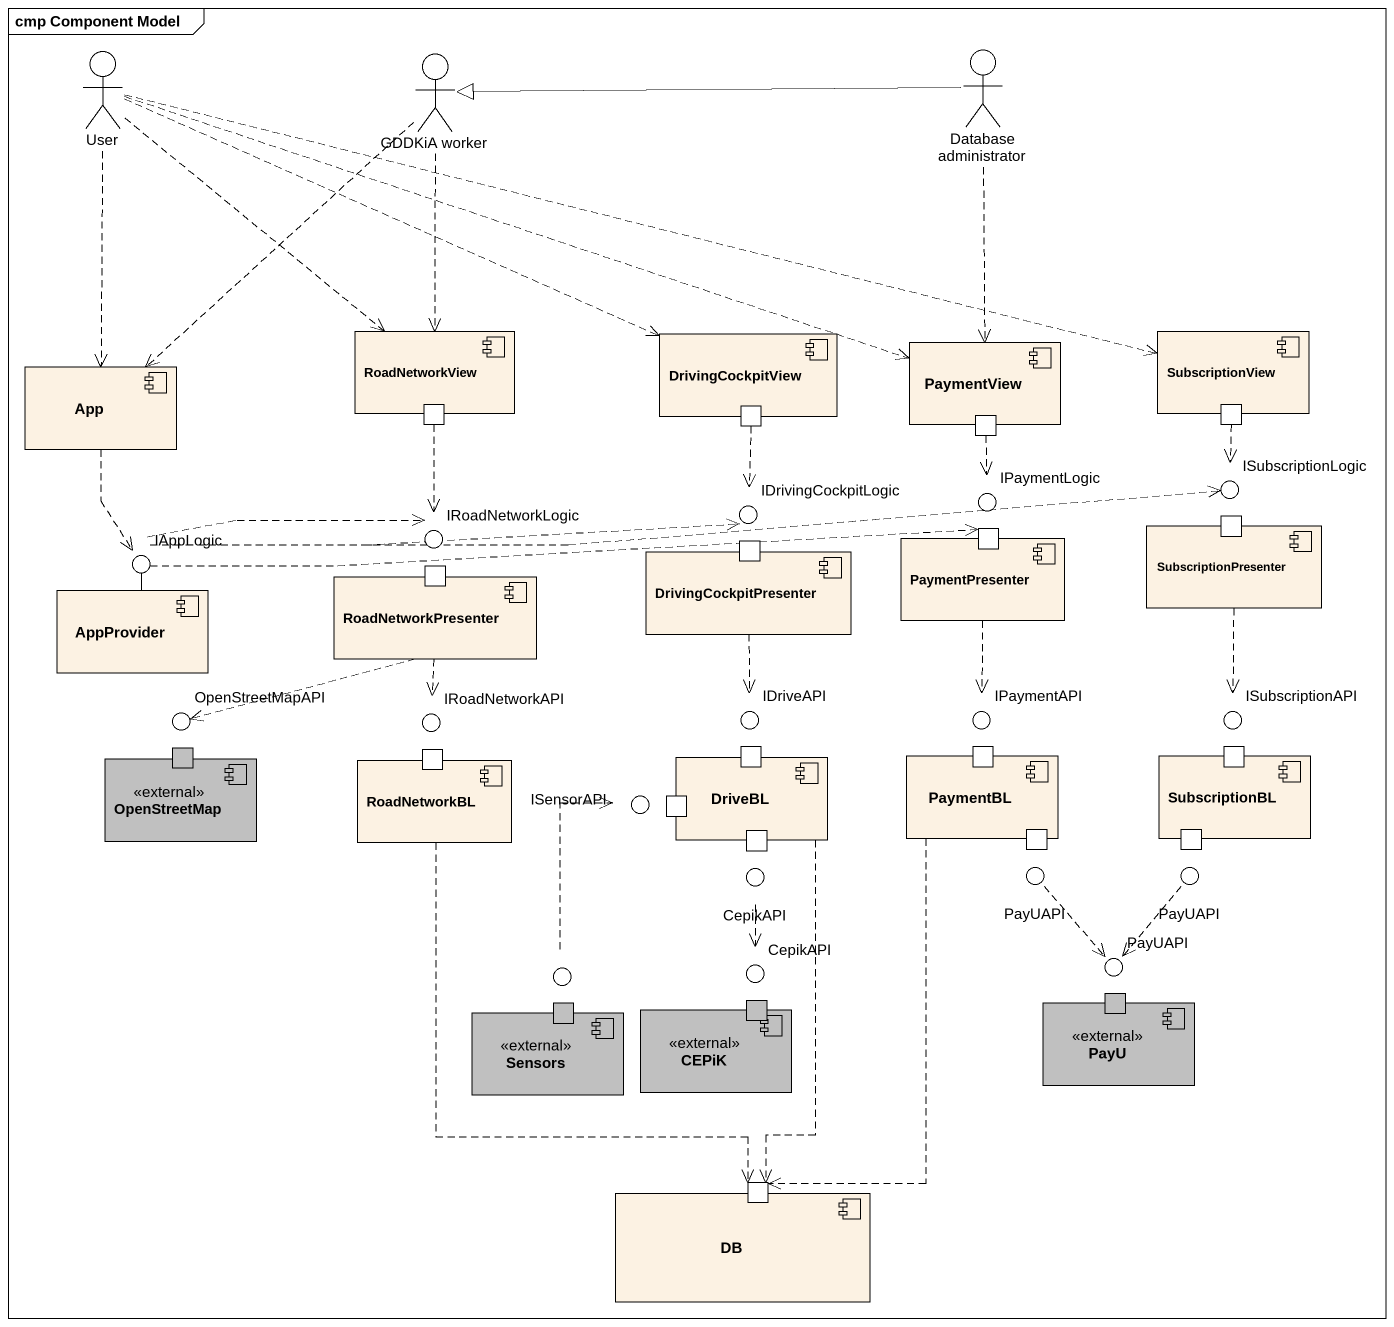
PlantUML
@startuml
mainframe cmp Component Model
actor User
actor "GDDKiA worker" as GDDKiA_worker
actor "Database administrator" as Database_administrator
component App
component RoadNetworkView {
  port " " as port1
}
component DrivingCockpitView {
  port " " as port2
}
component PaymentView {
  port " " as port3
}
component SubscriptionView {
  port " " as port4
}
() IDrivingCockpitLogic
() IPaymentLogic
() ISubscriptionLogic
() IAppLogic
() IRoadNetworkLogic
component DrivingCockpitPresenter {
  port " " as port6
}
component PaymentPresenter {
  port " " as port7
}
component SubscriptionPresenter {
  port " " as port8
}
component AppProvider
component RoadNetworkPresenter {
  port " " as port5
}
() IDriveAPI
() IPaymentAPI
() ISubscriptionAPI
() OpenStreetMapAPI #C0C0C0
() IRoadNetworkAPI
component OpenStreetMap <<external>> #C0C0C0 {
  port " " as port9 #C0C0C0
}
component RoadNetworkBL {
  port " " as port10
}
() ISensorAPI
component DriveBL {
  port " " as port11
  port " " as port14
  port " " as port15
}
component PaymentBL {
  port " " as port12
  port " " as port16
}
component SubscriptionBL {
  port " " as port13
  port " " as port17
}
() CepikAPI
() PayUAPI
() "PayUAPI" as PayUAPI_2
() "PayUAPI" as PayUAPI_3 #C0C0C0
() " " as lollipop1
() "CepikAPI" as CepikAPI_2 #C0C0C0
component PayU <<external>> #C0C0C0 {
  port " " as port20 #C0C0C0
}
component Sensors <<external>> #C0C0C0 {
  port " " as port18 #C0C0C0
}
component CEPiK <<external>> #C0C0C0 {
  port " " as port19 #C0C0C0
}
component DB {
  port " " as port21
}
AppProvider -up- IAppLogic
User ..> App
User ..> RoadNetworkView
User .right.> DrivingCockpitView
User .right.> PaymentView
User .right.> SubscriptionView
GDDKiA_worker ..> App
GDDKiA_worker ..> RoadNetworkView
Database_administrator -left-|> GDDKiA_worker
Database_administrator ..> PaymentView
App ..> IAppLogic
port1 ..> IRoadNetworkLogic
port2 ..> IDrivingCockpitLogic
port3 ..> IPaymentLogic
port4 ..> ISubscriptionLogic
IAppLogic .right.> IDrivingCockpitLogic
IAppLogic .right.> IPaymentLogic
IAppLogic .right.> ISubscriptionLogic
IAppLogic .right.> IRoadNetworkLogic
DrivingCockpitPresenter ..> IDriveAPI
PaymentPresenter ..> IPaymentAPI
SubscriptionPresenter ..> ISubscriptionAPI
RoadNetworkPresenter .left.> OpenStreetMapAPI
RoadNetworkPresenter ..> IRoadNetworkAPI
RoadNetworkBL ..> port21
DriveBL ..> port21
PaymentBL ..> port21
CepikAPI ..> CepikAPI_2
PayUAPI ..> PayUAPI_3
PayUAPI_2 ..> PayUAPI_3
lollipop1 .up.> ISensorAPI
@enduml
